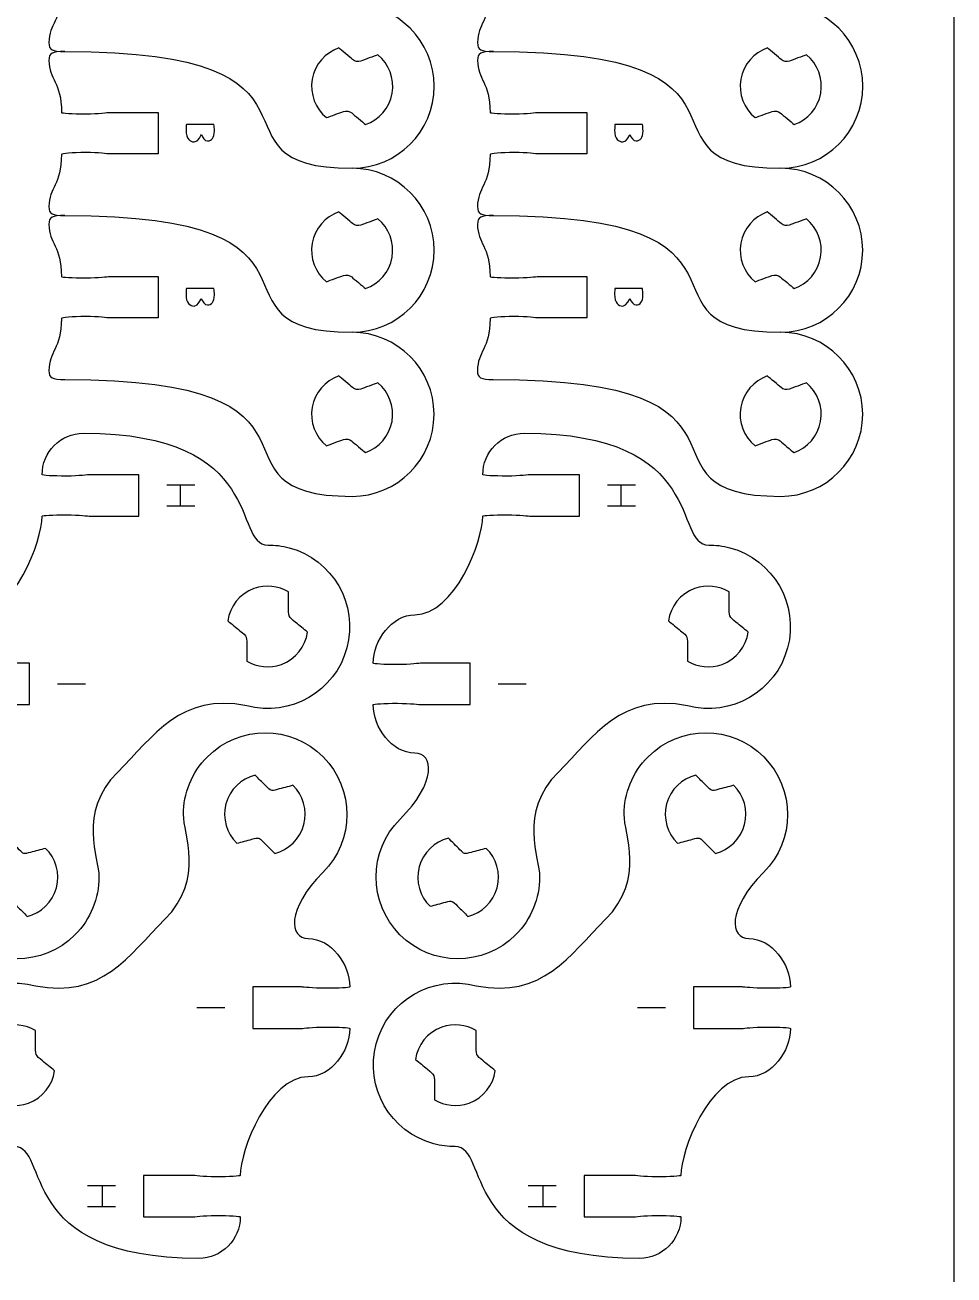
# Model space of a CAD drawing. Extents: x 0 to 300, y 0 to 300.
# Drawn here: x 232.8 to 300, y 131.7 to 222.2 of the extents above; entities that cross this region are included whole.
import ezdxf

# ---------------------------------------------------------------- set-up
doc = ezdxf.new("R2010")
doc.units = 0
doc.header["$MEASUREMENT"] = 0
doc.layers.add('DEFAULT', color=7, linetype='CONTINUOUS')

msp = doc.modelspace()

# ---------------------------------------------------------------- linework, layer by layer
at = {"layer": 'DEFAULT', "color": 250}
for points in [[(245.06, 188.893), (243.039, 188.893)], [(243.986, 188.893), (243.986, 187.391)], [(276.951, 188.893), (274.929, 188.893)], [(275.877, 188.893), (275.877, 187.391)], [(243.039, 187.391), (245.06, 187.391)], [(274.93, 187.391), (276.951, 187.391)], [(235.119, 174.506), (237.14, 174.506)], [(267.01, 174.506), (269.03, 174.506)], [(247.234, 151.085), (245.214, 151.085)], [(279.125, 151.085), (277.104, 151.085)], [(239.314, 138.2), (237.293, 138.2)], [(238.367, 136.698), (238.367, 138.2)], [(271.205, 138.2), (269.184, 138.2)], [(270.258, 136.698), (270.258, 138.2)], [(237.294, 136.698), (239.315, 136.698)], [(269.184, 136.698), (271.205, 136.698)]]:
    msp.add_lwpolyline(points, dxfattribs=at)
at = {"layer": 'DEFAULT', "color": 1}
for points, knots in [([(295, 0.1), (198.333, 0.1), (101.667, 0.1), (5, 0.1), (2.25, 0.1), (0, 2.35), (0, 5.1), (0, 101.767), (0, 198.433), (0, 295.1), (0, 297.85), (2.25, 300.1), (5, 300.1), (101.667, 300.1), (198.333, 300.1), (295, 300.1), (297.75, 300.1), (300, 297.85), (300, 295.1), (300, 198.433), (300, 101.767), (300, 5.1), (300, 2.35), (297.75, 0.1), (295, 0.1)], [0, 0, 0, 0, 822.047, 822.047, 822.047, 823.047, 823.047, 823.047, 1645.094, 1645.094, 1645.094, 1646.094, 1646.094, 1646.094, 2468.141, 2468.141, 2468.141, 2469.141, 2469.141, 2469.141, 3291.188, 3291.188, 3291.188, 3292.188, 3292.188, 3292.188, 3292.188]), ([(235.654, 232.13), (234.733, 232.13), (234.507, 232.006), (234.507, 231.488), (234.507, 230.094), (235.414, 229.932), (235.414, 227.72), (235.414, 227.667), (236.193, 227.621), (237.16, 227.621), (238.134, 227.621), (238.737, 227.72), (238.913, 227.72), (240.08, 227.72), (241.246, 227.72), (242.413, 227.72), (242.413, 226.719), (242.413, 225.719), (242.413, 224.718), (242.413, 224.718), (239.788, 224.722), (238.913, 224.722), (238.737, 224.722), (238.127, 224.82), (237.16, 224.824), (236.2, 224.82), (235.421, 224.732), (235.41, 224.672), (235.41, 222.464), (234.503, 222.302), (234.503, 220.908), (234.503, 220.386), (234.729, 220.262), (235.65, 220.262), (256.923, 220.262), (245.02, 211.817), (256.443, 211.813), (259.717, 211.81), (262.38, 214.473), (262.38, 217.747), (262.384, 221.017), (259.717, 223.681), (256.446, 223.681)], [0, 0, 0, 0, 1, 1, 1, 2, 2, 2, 3, 3, 3, 4, 4, 4, 13.92, 13.92, 13.92, 22.43, 22.43, 22.43, 23.43, 23.43, 23.43, 24.43, 24.43, 24.43, 25.43, 25.43, 25.43, 26.43, 26.43, 26.43, 27.43, 27.43, 27.43, 28.43, 28.43, 28.43, 29.43, 29.43, 29.43, 30.43, 30.43, 30.43, 30.43]), ([(266.67, 232.13), (265.75, 232.13), (265.524, 232.006), (265.524, 231.488), (265.524, 230.094), (266.43, 229.932), (266.43, 227.72), (266.43, 227.667), (267.21, 227.621), (268.177, 227.621), (269.15, 227.621), (269.754, 227.72), (269.93, 227.72), (271.097, 227.72), (272.263, 227.72), (273.43, 227.72), (273.43, 226.719), (273.43, 225.719), (273.43, 224.718), (273.43, 224.718), (270.805, 224.722), (269.93, 224.722), (269.754, 224.722), (269.143, 224.82), (268.177, 224.824), (267.217, 224.82), (266.437, 224.732), (266.427, 224.672), (266.427, 222.464), (265.52, 222.302), (265.52, 220.908), (265.52, 220.386), (265.746, 220.262), (266.667, 220.262), (287.939, 220.262), (276.037, 211.817), (287.46, 211.813), (290.733, 211.81), (293.397, 214.473), (293.397, 217.747), (293.4, 221.017), (290.733, 223.681), (287.463, 223.681)], [0, 0, 0, 0, 1, 1, 1, 2, 2, 2, 3, 3, 3, 4, 4, 4, 13.92, 13.92, 13.92, 22.43, 22.43, 22.43, 23.43, 23.43, 23.43, 24.43, 24.43, 24.43, 25.43, 25.43, 25.43, 26.43, 26.43, 26.43, 27.43, 27.43, 27.43, 28.43, 28.43, 28.43, 29.43, 29.43, 29.43, 30.43, 30.43, 30.43, 30.43]), ([(235.65, 220.262), (234.729, 220.262), (234.503, 220.139), (234.503, 219.62), (234.503, 218.227), (235.41, 218.065), (235.41, 215.853), (235.41, 215.8), (236.19, 215.754), (237.156, 215.754), (238.13, 215.754), (238.733, 215.853), (238.91, 215.853), (240.076, 215.853), (241.243, 215.853), (242.409, 215.853), (242.409, 214.852), (242.409, 213.851), (242.409, 212.851), (242.409, 212.851), (239.784, 212.854), (238.91, 212.854), (238.733, 212.854), (238.123, 212.953), (237.156, 212.956), (236.197, 212.953), (235.417, 212.865), (235.406, 212.805), (235.406, 210.596), (234.5, 210.434), (234.5, 209.041), (234.5, 208.519), (234.726, 208.395), (235.646, 208.395), (256.919, 208.395), (245.016, 199.95), (256.439, 199.946), (259.713, 199.942), (262.376, 202.606), (262.376, 205.88), (262.38, 209.15), (259.713, 211.813), (256.443, 211.813)], [0, 0, 0, 0, 1, 1, 1, 2, 2, 2, 3, 3, 3, 4, 4, 4, 13.92, 13.92, 13.92, 22.43, 22.43, 22.43, 23.43, 23.43, 23.43, 24.43, 24.43, 24.43, 25.43, 25.43, 25.43, 26.43, 26.43, 26.43, 27.43, 27.43, 27.43, 28.43, 28.43, 28.43, 29.43, 29.43, 29.43, 30.43, 30.43, 30.43, 30.43]), ([(253.557, 218.259), (253.748, 219.338), (254.506, 220.178), (255.476, 220.52), (255.702, 220.329), (256.284, 219.843), (256.478, 219.677), (256.644, 219.539), (256.873, 219.5), (257.078, 219.571), (257.318, 219.663), (258.037, 219.92), (258.309, 220.019), (259.099, 219.37), (259.526, 218.319), (259.336, 217.239), (259.145, 216.153), (258.383, 215.313), (257.413, 214.978), (257.191, 215.165), (256.609, 215.652), (256.415, 215.817), (256.249, 215.955), (256.019, 215.997), (255.815, 215.923), (255.575, 215.835), (254.869, 215.578), (254.591, 215.475), (253.793, 216.124), (253.363, 217.176), (253.557, 218.259)], [1, 1, 1, 1, 2, 2, 2, 3, 3, 3, 4, 4, 4, 5, 5, 5, 6, 6, 6, 7, 7, 7, 8, 8, 8, 9, 9, 9, 10, 10, 10, 11, 11, 11, 11]), ([(266.667, 220.262), (265.746, 220.262), (265.52, 220.139), (265.52, 219.62), (265.52, 218.227), (266.427, 218.065), (266.427, 215.853), (266.427, 215.8), (267.206, 215.754), (268.173, 215.754), (269.147, 215.754), (269.75, 215.853), (269.926, 215.853), (271.093, 215.853), (272.259, 215.853), (273.426, 215.853), (273.426, 214.852), (273.426, 213.851), (273.426, 212.851), (273.426, 212.851), (270.801, 212.854), (269.926, 212.854), (269.75, 212.854), (269.14, 212.953), (268.173, 212.956), (267.214, 212.953), (266.434, 212.865), (266.423, 212.805), (266.423, 210.596), (265.517, 210.434), (265.517, 209.041), (265.517, 208.519), (265.742, 208.395), (266.663, 208.395), (287.936, 208.395), (276.033, 199.95), (287.456, 199.946), (290.73, 199.942), (293.393, 202.606), (293.393, 205.88), (293.397, 209.15), (290.73, 211.813), (287.459, 211.813)], [0, 0, 0, 0, 1, 1, 1, 2, 2, 2, 3, 3, 3, 4, 4, 4, 13.92, 13.92, 13.92, 22.43, 22.43, 22.43, 23.43, 23.43, 23.43, 24.43, 24.43, 24.43, 25.43, 25.43, 25.43, 26.43, 26.43, 26.43, 27.43, 27.43, 27.43, 28.43, 28.43, 28.43, 29.43, 29.43, 29.43, 30.43, 30.43, 30.43, 30.43]), ([(284.574, 218.259), (284.764, 219.338), (285.523, 220.178), (286.493, 220.52), (286.719, 220.329), (287.301, 219.843), (287.495, 219.677), (287.661, 219.539), (287.89, 219.5), (288.095, 219.571), (288.334, 219.663), (289.054, 219.92), (289.326, 220.019), (290.116, 219.37), (290.543, 218.319), (290.352, 217.239), (290.162, 216.153), (289.4, 215.313), (288.43, 214.978), (288.207, 215.165), (287.625, 215.652), (287.431, 215.817), (287.265, 215.955), (287.036, 215.997), (286.832, 215.923), (286.592, 215.835), (285.886, 215.578), (285.607, 215.475), (284.81, 216.124), (284.38, 217.176), (284.574, 218.259)], [1, 1, 1, 1, 2, 2, 2, 3, 3, 3, 4, 4, 4, 5, 5, 5, 6, 6, 6, 7, 7, 7, 8, 8, 8, 9, 9, 9, 10, 10, 10, 11, 11, 11, 11]), ([(235.646, 208.395), (234.726, 208.395), (234.5, 208.272), (234.5, 207.753), (234.5, 206.36), (235.406, 206.197), (235.406, 203.985), (235.406, 203.932), (236.186, 203.887), (237.153, 203.887), (238.126, 203.887), (238.73, 203.985), (238.906, 203.985), (240.072, 203.985), (241.239, 203.985), (242.406, 203.985), (242.406, 202.985), (242.406, 201.984), (242.406, 200.983), (242.406, 200.983), (239.781, 200.987), (238.906, 200.987), (238.73, 200.987), (238.119, 201.086), (237.153, 201.089), (236.193, 201.086), (235.413, 200.997), (235.403, 200.937), (235.403, 198.729), (234.496, 198.567), (234.496, 197.173), (234.496, 196.651), (234.722, 196.528), (235.643, 196.528), (256.915, 196.528), (245.013, 188.082), (256.436, 188.079), (259.709, 188.075), (262.373, 190.739), (262.373, 194.012), (262.376, 197.283), (259.709, 199.946), (256.439, 199.946)], [0, 0, 0, 0, 1, 1, 1, 2, 2, 2, 3, 3, 3, 4, 4, 4, 13.92, 13.92, 13.92, 22.43, 22.43, 22.43, 23.43, 23.43, 23.43, 24.43, 24.43, 24.43, 25.43, 25.43, 25.43, 26.43, 26.43, 26.43, 27.43, 27.43, 27.43, 28.43, 28.43, 28.43, 29.43, 29.43, 29.43, 30.43, 30.43, 30.43, 30.43]), ([(253.553, 206.391), (253.744, 207.471), (254.502, 208.31), (255.472, 208.653), (255.698, 208.462), (256.28, 207.975), (256.474, 207.809), (256.64, 207.672), (256.869, 207.633), (257.074, 207.704), (257.314, 207.795), (258.034, 208.053), (258.305, 208.152), (259.096, 207.503), (259.522, 206.451), (259.332, 205.372), (259.141, 204.285), (258.379, 203.446), (257.409, 203.11), (257.187, 203.297), (256.605, 203.784), (256.411, 203.95), (256.245, 204.088), (256.016, 204.13), (255.811, 204.056), (255.571, 203.968), (254.866, 203.71), (254.587, 203.608), (253.79, 204.257), (253.359, 205.308), (253.553, 206.391)], [1, 1, 1, 1, 2, 2, 2, 3, 3, 3, 4, 4, 4, 5, 5, 5, 6, 6, 6, 7, 7, 7, 8, 8, 8, 9, 9, 9, 10, 10, 10, 11, 11, 11, 11]), ([(266.663, 208.395), (265.742, 208.395), (265.517, 208.272), (265.517, 207.753), (265.517, 206.36), (266.423, 206.197), (266.423, 203.985), (266.423, 203.932), (267.203, 203.887), (268.169, 203.887), (269.143, 203.887), (269.746, 203.985), (269.923, 203.985), (271.089, 203.985), (272.256, 203.985), (273.422, 203.985), (273.422, 202.985), (273.422, 201.984), (273.422, 200.983), (273.422, 200.983), (270.798, 200.987), (269.923, 200.987), (269.746, 200.987), (269.136, 201.086), (268.169, 201.089), (267.21, 201.086), (266.43, 200.997), (266.42, 200.937), (266.42, 198.729), (265.513, 198.567), (265.513, 197.173), (265.513, 196.651), (265.739, 196.528), (266.66, 196.528), (287.932, 196.528), (276.029, 188.082), (287.452, 188.079), (290.726, 188.075), (293.39, 190.739), (293.39, 194.012), (293.393, 197.283), (290.726, 199.946), (287.456, 199.946)], [0, 0, 0, 0, 1, 1, 1, 2, 2, 2, 3, 3, 3, 4, 4, 4, 13.92, 13.92, 13.92, 22.43, 22.43, 22.43, 23.43, 23.43, 23.43, 24.43, 24.43, 24.43, 25.43, 25.43, 25.43, 26.43, 26.43, 26.43, 27.43, 27.43, 27.43, 28.43, 28.43, 28.43, 29.43, 29.43, 29.43, 30.43, 30.43, 30.43, 30.43]), ([(284.57, 206.391), (284.761, 207.471), (285.519, 208.31), (286.489, 208.653), (286.715, 208.462), (287.297, 207.975), (287.491, 207.809), (287.657, 207.672), (287.886, 207.633), (288.091, 207.704), (288.331, 207.795), (289.05, 208.053), (289.322, 208.152), (290.112, 207.503), (290.539, 206.451), (290.349, 205.372), (290.158, 204.285), (289.396, 203.446), (288.426, 203.11), (288.204, 203.297), (287.622, 203.784), (287.428, 203.95), (287.262, 204.088), (287.033, 204.13), (286.828, 204.056), (286.588, 203.968), (285.883, 203.71), (285.604, 203.608), (284.807, 204.257), (284.376, 205.308), (284.57, 206.391)], [1, 1, 1, 1, 2, 2, 2, 3, 3, 3, 4, 4, 4, 5, 5, 5, 6, 6, 6, 7, 7, 7, 8, 8, 8, 9, 9, 9, 10, 10, 10, 11, 11, 11, 11]), ([(253.55, 194.524), (253.74, 195.603), (254.499, 196.443), (255.469, 196.785), (255.695, 196.595), (256.277, 196.108), (256.471, 195.942), (256.637, 195.804), (256.866, 195.766), (257.071, 195.836), (257.31, 195.928), (258.03, 196.185), (258.302, 196.284), (259.092, 195.635), (259.519, 194.584), (259.328, 193.504), (259.138, 192.418), (258.376, 191.578), (257.406, 191.243), (257.183, 191.43), (256.601, 191.917), (256.407, 192.083), (256.241, 192.22), (256.012, 192.263), (255.808, 192.188), (255.568, 192.1), (254.862, 191.843), (254.583, 191.74), (253.786, 192.39), (253.356, 193.441), (253.55, 194.524)], [1, 1, 1, 1, 2, 2, 2, 3, 3, 3, 4, 4, 4, 5, 5, 5, 6, 6, 6, 7, 7, 7, 8, 8, 8, 9, 9, 9, 10, 10, 10, 11, 11, 11, 11]), ([(284.567, 194.524), (284.757, 195.603), (285.516, 196.443), (286.486, 196.785), (286.711, 196.595), (287.294, 196.108), (287.488, 195.942), (287.653, 195.804), (287.883, 195.766), (288.087, 195.836), (288.327, 195.928), (289.047, 196.185), (289.318, 196.284), (290.109, 195.635), (290.536, 194.584), (290.345, 193.504), (290.155, 192.418), (289.393, 191.578), (288.422, 191.243), (288.2, 191.43), (287.618, 191.917), (287.424, 192.083), (287.258, 192.22), (287.029, 192.263), (286.824, 192.188), (286.584, 192.1), (285.879, 191.843), (285.6, 191.74), (284.803, 192.39), (284.373, 193.441), (284.567, 194.524)], [1, 1, 1, 1, 2, 2, 2, 3, 3, 3, 4, 4, 4, 5, 5, 5, 6, 6, 6, 7, 7, 7, 8, 8, 8, 9, 9, 9, 10, 10, 10, 11, 11, 11, 11]), ([(228.025, 164.724), (225.711, 162.417), (225.707, 158.671), (228.015, 156.356), (230.322, 154.046), (234.065, 154.042), (236.379, 156.349), (237.536, 157.503), (238.118, 159.013), (238.118, 160.53), (238.122, 161.874), (236.548, 165.2), (239.455, 168.111), (242.119, 170.771), (244.009, 173.851), (248.821, 172.93), (251.968, 172.087), (255.217, 173.963), (256.064, 177.114), (256.914, 180.264), (255.034, 183.513), (251.883, 184.36), (251.372, 184.497), (250.864, 184.561), (250.356, 184.557), (247.728, 184.557), (250.356, 192.644), (237.007, 192.644), (235.349, 192.644), (234.008, 191.3), (234.008, 189.642), (234.008, 189.589), (234.791, 189.544), (235.758, 189.544), (236.725, 189.544), (237.331, 189.642), (237.508, 189.642), (238.674, 189.642), (239.841, 189.642), (241.007, 189.642), (241.007, 188.643), (241.007, 187.643), (241.007, 186.644), (239.841, 186.644), (238.674, 186.644), (237.508, 186.644), (237.331, 186.644), (236.725, 186.742), (235.758, 186.742), (234.791, 186.742), (234.008, 186.7), (234.008, 186.644), (234.008, 184.845), (231.976, 179.509), (229.087, 179.509), (227.429, 179.509), (226.085, 177.668), (226.085, 176.006), (226.085, 175.953), (226.868, 175.907), (227.835, 175.907), (228.805, 175.907), (229.412, 176.006), (229.584, 176.006), (230.752, 176.006), (231.92, 176.006), (233.087, 176.006), (233.087, 175.006), (233.087, 174.007), (233.087, 173.007), (231.92, 173.007), (230.752, 173.007), (229.584, 173.007), (229.412, 173.007), (228.805, 173.106), (227.835, 173.106), (226.868, 173.106), (226.085, 173.064), (226.085, 173.007), (226.085, 171.349), (227.429, 169.508), (229.087, 169.508), (230.459, 169.508), (230.692, 167.395), (228.025, 164.724)], [2, 2, 2, 2, 3, 3, 3, 4, 4, 4, 5, 5, 5, 6, 6, 6, 7, 7, 7, 8, 8, 8, 9, 9, 9, 10, 10, 10, 11, 11, 11, 12, 12, 12, 13, 13, 13, 14, 14, 14, 23.92, 23.92, 23.92, 32.42, 32.42, 32.42, 42.34, 42.34, 42.34, 43.34, 43.34, 43.34, 44.34, 44.34, 44.34, 45.34, 45.34, 45.34, 46.34, 46.34, 46.34, 47.34, 47.34, 47.34, 48.34, 48.34, 48.34, 58.27, 58.27, 58.27, 66.77, 66.77, 66.77, 76.7, 76.7, 76.7, 77.7, 77.7, 77.7, 78.7, 78.7, 78.7, 79.7, 79.7, 79.7, 80.7, 80.7, 80.7, 80.7]), ([(259.916, 164.724), (257.602, 162.417), (257.598, 158.671), (259.905, 156.356), (262.213, 154.046), (265.956, 154.042), (268.27, 156.349), (269.427, 157.503), (270.009, 159.013), (270.009, 160.53), (270.012, 161.874), (268.439, 165.2), (271.346, 168.111), (274.009, 170.771), (275.9, 173.851), (280.712, 172.93), (283.859, 172.087), (287.108, 173.963), (287.955, 177.114), (288.805, 180.264), (286.925, 183.513), (283.774, 184.36), (283.263, 184.497), (282.755, 184.561), (282.247, 184.557), (279.619, 184.557), (282.247, 192.644), (268.898, 192.644), (267.24, 192.644), (265.899, 191.3), (265.899, 189.642), (265.899, 189.589), (266.682, 189.544), (267.649, 189.544), (268.615, 189.544), (269.222, 189.642), (269.399, 189.642), (270.565, 189.642), (271.732, 189.642), (272.898, 189.642), (272.898, 188.643), (272.898, 187.643), (272.898, 186.644), (271.732, 186.644), (270.565, 186.644), (269.399, 186.644), (269.222, 186.644), (268.615, 186.742), (267.649, 186.742), (266.682, 186.742), (265.899, 186.7), (265.899, 186.644), (265.899, 184.845), (263.867, 179.509), (260.978, 179.509), (259.32, 179.509), (257.976, 177.668), (257.976, 176.006), (257.976, 175.953), (258.759, 175.907), (259.725, 175.907), (260.696, 175.907), (261.302, 176.006), (261.475, 176.006), (262.643, 176.006), (263.811, 176.006), (264.978, 176.006), (264.978, 175.006), (264.978, 174.007), (264.978, 173.007), (263.811, 173.007), (262.643, 173.007), (261.475, 173.007), (261.302, 173.007), (260.696, 173.106), (259.725, 173.106), (258.759, 173.106), (257.976, 173.064), (257.976, 173.007), (257.976, 171.349), (259.32, 169.508), (260.978, 169.508), (262.35, 169.508), (262.583, 167.395), (259.916, 164.724)], [2, 2, 2, 2, 3, 3, 3, 4, 4, 4, 5, 5, 5, 6, 6, 6, 7, 7, 7, 8, 8, 8, 9, 9, 9, 10, 10, 10, 11, 11, 11, 12, 12, 12, 13, 13, 13, 14, 14, 14, 23.92, 23.92, 23.92, 32.42, 32.42, 32.42, 42.34, 42.34, 42.34, 43.34, 43.34, 43.34, 44.34, 44.34, 44.34, 45.34, 45.34, 45.34, 46.34, 46.34, 46.34, 47.34, 47.34, 47.34, 48.34, 48.34, 48.34, 58.27, 58.27, 58.27, 66.77, 66.77, 66.77, 76.7, 76.7, 76.7, 77.7, 77.7, 77.7, 78.7, 78.7, 78.7, 79.7, 79.7, 79.7, 80.7, 80.7, 80.7, 80.7]), ([(247.442, 179.072), (247.59, 180.105), (248.289, 181.03), (249.336, 181.407), (250.194, 181.717), (251.104, 181.601), (251.831, 181.167), (251.831, 180.854), (251.831, 180.542), (251.831, 180.229), (251.831, 179.379), (251.831, 179.379), (252.349, 178.955), (252.637, 178.721), (252.925, 178.487), (253.213, 178.253), (253.069, 177.223), (252.374, 176.302), (251.319, 175.921), (250.465, 175.611), (249.555, 175.727), (248.828, 176.165), (248.828, 176.475), (248.828, 176.786), (248.828, 177.096), (248.832, 177.946), (248.85, 177.932), (248.327, 178.356), (248.032, 178.594), (247.737, 178.833), (247.442, 179.072)], [3.228157, 3.228157, 3.228157, 3.228157, 4.228157, 4.228157, 4.228157, 5.228157, 5.228157, 5.228157, 7.888157, 7.888157, 7.888157, 8.888157, 8.888157, 8.888157, 12.044516, 12.044516, 12.044516, 13.044516, 13.044516, 13.044516, 14.044516, 14.044516, 14.044516, 16.684516, 16.684516, 16.684516, 17.684516, 17.684516, 17.684516, 20.912673, 20.912673, 20.912673, 20.912673]), ([(279.333, 179.072), (279.481, 180.105), (280.18, 181.03), (281.227, 181.407), (282.085, 181.717), (282.995, 181.601), (283.721, 181.167), (283.721, 180.854), (283.721, 180.542), (283.721, 180.229), (283.721, 179.379), (283.721, 179.379), (284.24, 178.955), (284.528, 178.721), (284.816, 178.487), (285.104, 178.253), (284.96, 177.223), (284.265, 176.302), (283.21, 175.921), (282.356, 175.611), (281.446, 175.727), (280.719, 176.165), (280.719, 176.475), (280.719, 176.786), (280.719, 177.096), (280.723, 177.946), (280.74, 177.932), (280.218, 178.356), (279.923, 178.594), (279.628, 178.833), (279.333, 179.072)], [3.228157, 3.228157, 3.228157, 3.228157, 4.228157, 4.228157, 4.228157, 5.228157, 5.228157, 5.228157, 7.888157, 7.888157, 7.888157, 8.888157, 8.888157, 8.888157, 12.044516, 12.044516, 12.044516, 13.044516, 13.044516, 13.044516, 14.044516, 14.044516, 14.044516, 16.684516, 16.684516, 16.684516, 17.684516, 17.684516, 17.684516, 20.912673, 20.912673, 20.912673, 20.912673]), ([(254.328, 160.867), (256.642, 163.174), (256.646, 166.921), (254.339, 169.235), (252.031, 171.545), (248.288, 171.549), (245.974, 169.242), (244.817, 168.088), (244.235, 166.578), (244.235, 165.061), (244.232, 163.717), (245.805, 160.391), (242.898, 157.48), (240.235, 154.82), (238.344, 151.74), (233.532, 152.661), (230.385, 153.504), (227.136, 151.628), (226.289, 148.477), (225.439, 145.327), (227.319, 142.078), (230.47, 141.231), (230.981, 141.094), (231.489, 141.03), (231.997, 141.034), (234.625, 141.034), (231.997, 132.947), (245.346, 132.947), (247.004, 132.947), (248.345, 134.291), (248.345, 135.949), (248.345, 136.002), (247.562, 136.048), (246.595, 136.048), (245.629, 136.048), (245.022, 135.949), (244.845, 135.949), (243.679, 135.949), (242.512, 135.949), (241.346, 135.949), (241.346, 136.948), (241.346, 137.948), (241.346, 138.947), (242.512, 138.947), (243.679, 138.947), (244.845, 138.947), (245.022, 138.947), (245.629, 138.849), (246.595, 138.849), (247.562, 138.849), (248.345, 138.891), (248.345, 138.947), (248.345, 140.747), (250.377, 146.082), (253.266, 146.082), (254.924, 146.082), (256.268, 147.923), (256.268, 149.585), (256.268, 149.638), (255.485, 149.684), (254.519, 149.684), (253.548, 149.684), (252.942, 149.585), (252.769, 149.585), (251.601, 149.585), (250.433, 149.585), (249.266, 149.585), (249.266, 150.585), (249.266, 151.584), (249.266, 152.584), (250.433, 152.584), (251.601, 152.584), (252.769, 152.584), (252.942, 152.584), (253.548, 152.485), (254.519, 152.485), (255.485, 152.485), (256.268, 152.527), (256.268, 152.584), (256.268, 154.242), (254.924, 156.083), (253.266, 156.083), (251.894, 156.083), (251.661, 158.196), (254.328, 160.867)], [2, 2, 2, 2, 3, 3, 3, 4, 4, 4, 5, 5, 5, 6, 6, 6, 7, 7, 7, 8, 8, 8, 9, 9, 9, 10, 10, 10, 11, 11, 11, 12, 12, 12, 13, 13, 13, 14, 14, 14, 23.92, 23.92, 23.92, 32.42, 32.42, 32.42, 42.34, 42.34, 42.34, 43.34, 43.34, 43.34, 44.34, 44.34, 44.34, 45.34, 45.34, 45.34, 46.34, 46.34, 46.34, 47.34, 47.34, 47.34, 48.34, 48.34, 48.34, 58.27, 58.27, 58.27, 66.77, 66.77, 66.77, 76.7, 76.7, 76.7, 77.7, 77.7, 77.7, 78.7, 78.7, 78.7, 79.7, 79.7, 79.7, 80.7, 80.7, 80.7, 80.7]), ([(286.219, 160.867), (288.533, 163.174), (288.537, 166.921), (286.229, 169.235), (283.922, 171.545), (280.179, 171.549), (277.865, 169.242), (276.708, 168.088), (276.126, 166.578), (276.126, 165.061), (276.122, 163.717), (277.696, 160.391), (274.789, 157.48), (272.125, 154.82), (270.235, 151.74), (265.423, 152.661), (262.276, 153.504), (259.027, 151.628), (258.18, 148.477), (257.33, 145.327), (259.21, 142.078), (262.361, 141.231), (262.872, 141.094), (263.38, 141.03), (263.888, 141.034), (266.516, 141.034), (263.888, 132.947), (277.237, 132.947), (278.895, 132.947), (280.236, 134.291), (280.236, 135.949), (280.236, 136.002), (279.453, 136.048), (278.486, 136.048), (277.519, 136.048), (276.913, 135.949), (276.736, 135.949), (275.57, 135.949), (274.403, 135.949), (273.237, 135.949), (273.237, 136.948), (273.237, 137.948), (273.237, 138.947), (274.403, 138.947), (275.57, 138.947), (276.736, 138.947), (276.913, 138.947), (277.519, 138.849), (278.486, 138.849), (279.453, 138.849), (280.236, 138.891), (280.236, 138.947), (280.236, 140.747), (282.268, 146.082), (285.157, 146.082), (286.815, 146.082), (288.159, 147.923), (288.159, 149.585), (288.159, 149.638), (287.376, 149.684), (286.409, 149.684), (285.439, 149.684), (284.832, 149.585), (284.66, 149.585), (283.492, 149.585), (282.324, 149.585), (281.157, 149.585), (281.157, 150.585), (281.157, 151.584), (281.157, 152.584), (282.324, 152.584), (283.492, 152.584), (284.66, 152.584), (284.832, 152.584), (285.439, 152.485), (286.409, 152.485), (287.376, 152.485), (288.159, 152.527), (288.159, 152.584), (288.159, 154.242), (286.815, 156.083), (285.157, 156.083), (283.785, 156.083), (283.552, 158.196), (286.219, 160.867)], [2, 2, 2, 2, 3, 3, 3, 4, 4, 4, 5, 5, 5, 6, 6, 6, 7, 7, 7, 8, 8, 8, 9, 9, 9, 10, 10, 10, 11, 11, 11, 12, 12, 12, 13, 13, 13, 14, 14, 14, 23.92, 23.92, 23.92, 32.42, 32.42, 32.42, 42.34, 42.34, 42.34, 43.34, 43.34, 43.34, 44.34, 44.34, 44.34, 45.34, 45.34, 45.34, 46.34, 46.34, 46.34, 47.34, 47.34, 47.34, 48.34, 48.34, 48.34, 58.27, 58.27, 58.27, 66.77, 66.77, 66.77, 76.7, 76.7, 76.7, 77.7, 77.7, 77.7, 78.7, 78.7, 78.7, 79.7, 79.7, 79.7, 80.7, 80.7, 80.7, 80.7]), ([(250.839, 162.246), (250.56, 162.525), (250.282, 162.804), (250.003, 163.082), (249.682, 163.403), (249.682, 163.403), (249.195, 163.273), (248.831, 163.175), (248.466, 163.078), (248.098, 162.984), (247.364, 163.696), (247.029, 164.769), (247.311, 165.827), (247.597, 166.885), (248.426, 167.658), (249.421, 167.905), (249.671, 167.655), (249.922, 167.406), (250.172, 167.157), (250.578, 166.748), (250.578, 166.748), (251.015, 166.868), (251.398, 166.97), (251.78, 167.072), (252.162, 167.175), (252.892, 166.465), (253.231, 165.386), (252.949, 164.328), (252.67, 163.266), (251.837, 162.497), (250.839, 162.246)], [0, 0, 0, 0, 3.351686, 3.351686, 3.351686, 4.351686, 4.351686, 4.351686, 7.575018, 7.575018, 7.575018, 8.575018, 8.575018, 8.575018, 9.575018, 9.575018, 9.575018, 12.58023, 12.58023, 12.58023, 13.58023, 13.58023, 13.58023, 16.944662, 16.944662, 16.944662, 17.944662, 17.944662, 17.944662, 18.944662, 18.944662, 18.944662, 18.944662]), ([(282.73, 162.246), (282.451, 162.525), (282.173, 162.804), (281.894, 163.082), (281.573, 163.403), (281.573, 163.403), (281.086, 163.273), (280.721, 163.175), (280.357, 163.078), (279.989, 162.984), (279.255, 163.696), (278.92, 164.769), (279.202, 165.827), (279.488, 166.885), (280.317, 167.658), (281.312, 167.905), (281.562, 167.655), (281.813, 167.406), (282.063, 167.157), (282.469, 166.748), (282.469, 166.748), (282.906, 166.868), (283.289, 166.97), (283.671, 167.072), (284.053, 167.175), (284.783, 166.465), (285.122, 165.386), (284.84, 164.328), (284.561, 163.266), (283.728, 162.497), (282.73, 162.246)], [0, 0, 0, 0, 3.351686, 3.351686, 3.351686, 4.351686, 4.351686, 4.351686, 7.575018, 7.575018, 7.575018, 8.575018, 8.575018, 8.575018, 9.575018, 9.575018, 9.575018, 12.58023, 12.58023, 12.58023, 13.58023, 13.58023, 13.58023, 16.944662, 16.944662, 16.944662, 17.944662, 17.944662, 17.944662, 18.944662, 18.944662, 18.944662, 18.944662]), ([(231.514, 163.345), (231.793, 163.066), (232.071, 162.787), (232.35, 162.509), (232.671, 162.188), (232.671, 162.188), (233.158, 162.318), (233.523, 162.416), (233.887, 162.513), (234.255, 162.608), (234.989, 161.895), (235.324, 160.822), (235.042, 159.764), (234.756, 158.706), (233.927, 157.933), (232.932, 157.686), (232.682, 157.936), (232.431, 158.185), (232.181, 158.434), (231.775, 158.843), (231.775, 158.843), (231.338, 158.723), (230.956, 158.621), (230.573, 158.519), (230.191, 158.417), (229.461, 159.126), (229.122, 160.205), (229.404, 161.263), (229.683, 162.325), (230.516, 163.094), (231.514, 163.345)], [0, 0, 0, 0, 3.351686, 3.351686, 3.351686, 4.351686, 4.351686, 4.351686, 7.575018, 7.575018, 7.575018, 8.575018, 8.575018, 8.575018, 9.575018, 9.575018, 9.575018, 12.58023, 12.58023, 12.58023, 13.58023, 13.58023, 13.58023, 16.944662, 16.944662, 16.944662, 17.944662, 17.944662, 17.944662, 18.944662, 18.944662, 18.944662, 18.944662]), ([(263.405, 163.345), (263.684, 163.066), (263.962, 162.787), (264.241, 162.509), (264.562, 162.188), (264.562, 162.188), (265.049, 162.318), (265.413, 162.416), (265.778, 162.513), (266.146, 162.608), (266.88, 161.895), (267.215, 160.822), (266.933, 159.764), (266.647, 158.706), (265.818, 157.933), (264.823, 157.686), (264.573, 157.936), (264.322, 158.185), (264.072, 158.434), (263.666, 158.843), (263.666, 158.843), (263.229, 158.723), (262.846, 158.621), (262.464, 158.519), (262.082, 158.417), (261.352, 159.126), (261.013, 160.205), (261.295, 161.263), (261.574, 162.325), (262.407, 163.094), (263.405, 163.345)], [0, 0, 0, 0, 3.351686, 3.351686, 3.351686, 4.351686, 4.351686, 4.351686, 7.575018, 7.575018, 7.575018, 8.575018, 8.575018, 8.575018, 9.575018, 9.575018, 9.575018, 12.58023, 12.58023, 12.58023, 13.58023, 13.58023, 13.58023, 16.944662, 16.944662, 16.944662, 17.944662, 17.944662, 17.944662, 18.944662, 18.944662, 18.944662, 18.944662]), ([(234.911, 146.519), (234.763, 145.486), (234.064, 144.561), (233.017, 144.184), (232.159, 143.874), (231.249, 143.99), (230.523, 144.424), (230.523, 144.737), (230.523, 145.049), (230.523, 145.362), (230.523, 146.212), (230.523, 146.212), (230.004, 146.636), (229.716, 146.87), (229.428, 147.104), (229.14, 147.338), (229.284, 148.368), (229.979, 149.289), (231.034, 149.67), (231.888, 149.98), (232.798, 149.864), (233.525, 149.426), (233.525, 149.116), (233.525, 148.805), (233.525, 148.495), (233.521, 147.645), (233.504, 147.659), (234.026, 147.236), (234.321, 146.997), (234.616, 146.758), (234.911, 146.519)], [3.228157, 3.228157, 3.228157, 3.228157, 4.228157, 4.228157, 4.228157, 5.228157, 5.228157, 5.228157, 7.888157, 7.888157, 7.888157, 8.888157, 8.888157, 8.888157, 12.044516, 12.044516, 12.044516, 13.044516, 13.044516, 13.044516, 14.044516, 14.044516, 14.044516, 16.684516, 16.684516, 16.684516, 17.684516, 17.684516, 17.684516, 20.912673, 20.912673, 20.912673, 20.912673]), ([(266.802, 146.519), (266.654, 145.486), (265.955, 144.561), (264.908, 144.184), (264.05, 143.874), (263.14, 143.99), (262.413, 144.424), (262.413, 144.737), (262.413, 145.049), (262.413, 145.362), (262.413, 146.212), (262.413, 146.212), (261.895, 146.636), (261.607, 146.87), (261.319, 147.104), (261.031, 147.338), (261.175, 148.368), (261.87, 149.289), (262.925, 149.67), (263.779, 149.98), (264.689, 149.864), (265.416, 149.426), (265.416, 149.116), (265.416, 148.805), (265.416, 148.495), (265.412, 147.645), (265.394, 147.659), (265.917, 147.236), (266.212, 146.997), (266.507, 146.758), (266.802, 146.519)], [3.228157, 3.228157, 3.228157, 3.228157, 4.228157, 4.228157, 4.228157, 5.228157, 5.228157, 5.228157, 7.888157, 7.888157, 7.888157, 8.888157, 8.888157, 8.888157, 12.044516, 12.044516, 12.044516, 13.044516, 13.044516, 13.044516, 14.044516, 14.044516, 14.044516, 16.684516, 16.684516, 16.684516, 17.684516, 17.684516, 17.684516, 20.912673, 20.912673, 20.912673, 20.912673])]:
    msp.add_open_spline(points, degree=3, knots=knots, dxfattribs=at)
at = {"layer": 'DEFAULT', "color": 250}
for points in [[(246.436, 214.99), (246.46, 214.876), (246.478, 214.696), (246.478, 214.513), (246.478, 214.252), (246.433, 214.084), (246.331, 213.958), (246.253, 213.854), (246.133, 213.791), (245.974, 213.791), (245.779, 213.791), (245.608, 214.047), (245.53, 214.26), (245.53, 214.26), (245.318, 213.716), (245.018, 213.716), (244.844, 213.716), (244.712, 213.785), (244.613, 213.887), (244.484, 214.028), (244.424, 214.255), (244.424, 214.585), (244.424, 214.765), (244.436, 214.903), (244.448, 214.99), (245.111, 214.99), (245.773, 214.99), (246.436, 214.99)], [(277.453, 214.99), (277.477, 214.876), (277.495, 214.696), (277.495, 214.513), (277.495, 214.252), (277.45, 214.084), (277.348, 213.958), (277.27, 213.854), (277.15, 213.791), (276.991, 213.791), (276.796, 213.791), (276.625, 214.047), (276.547, 214.26), (276.547, 214.26), (276.334, 213.716), (276.035, 213.716), (275.861, 213.716), (275.729, 213.785), (275.63, 213.887), (275.501, 214.028), (275.441, 214.255), (275.441, 214.585), (275.441, 214.765), (275.453, 214.903), (275.465, 214.99), (276.127, 214.99), (276.79, 214.99), (277.453, 214.99)], [(246.432, 203.122), (246.456, 203.009), (246.474, 202.829), (246.474, 202.646), (246.474, 202.385), (246.43, 202.217), (246.328, 202.091), (246.249, 201.986), (246.13, 201.923), (245.971, 201.923), (245.776, 201.923), (245.605, 202.18), (245.527, 202.393), (245.527, 202.393), (245.314, 201.848), (245.014, 201.848), (244.84, 201.848), (244.708, 201.917), (244.61, 202.019), (244.48, 202.16), (244.42, 202.388), (244.42, 202.718), (244.42, 202.898), (244.432, 203.035), (244.444, 203.122), (245.107, 203.122), (245.77, 203.122), (246.432, 203.122)], [(277.449, 203.122), (277.473, 203.009), (277.491, 202.829), (277.491, 202.646), (277.491, 202.385), (277.446, 202.217), (277.344, 202.091), (277.266, 201.986), (277.146, 201.923), (276.987, 201.923), (276.793, 201.923), (276.621, 202.18), (276.544, 202.393), (276.544, 202.393), (276.331, 201.848), (276.031, 201.848), (275.857, 201.848), (275.725, 201.917), (275.626, 202.019), (275.497, 202.16), (275.437, 202.388), (275.437, 202.718), (275.437, 202.898), (275.449, 203.035), (275.461, 203.122), (276.124, 203.122), (276.786, 203.122), (277.449, 203.122)]]:
    msp.add_open_spline(points, degree=3, knots=[5.635, 5.635, 5.635, 5.635, 6.635, 6.635, 6.635, 7.635, 7.635, 7.635, 8.635, 8.635, 8.635, 9.635, 9.635, 9.635, 10.635, 10.635, 10.635, 11.635, 11.635, 11.635, 12.635, 12.635, 12.635, 13.635, 13.635, 13.635, 19.27, 19.27, 19.27, 19.27], dxfattribs=at)

doc.saveas('drawing.dxf')
